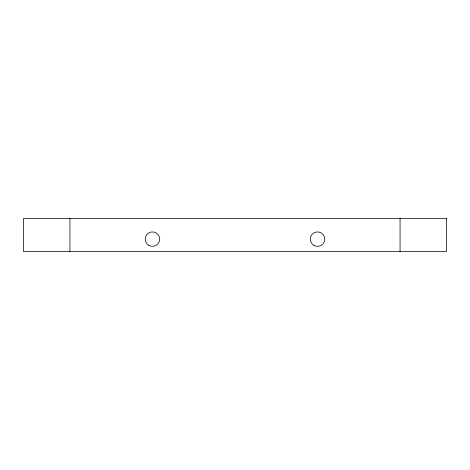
<?xml version="1.0" encoding="UTF-8"?>
<svg xmlns="http://www.w3.org/2000/svg" width="470" height="470" viewBox="0 0 470 470"><rect width="100%" height="100%" fill="white"/><g stroke="black" fill="none" stroke-linecap="round" stroke-linejoin="round"><path stroke-width="0.7" d="M400.064 218.491L400.064 251.509M69.936 218.491L69.936 251.509M446.5 218.491L23.5 218.491L23.5 251.509L446.5 251.509L446.5 218.491M313.919 245.381A7.22 7.22 0 0 0 324.752 239.124A7.22 7.22 0 0 0 313.919 232.873A7.22 7.22 0 0 0 313.919 245.381M148.855 245.381A7.22 7.22 0 0 0 159.688 239.124A7.22 7.22 0 0 0 148.855 232.873A7.22 7.22 0 0 0 148.855 245.381"/></g></svg>
